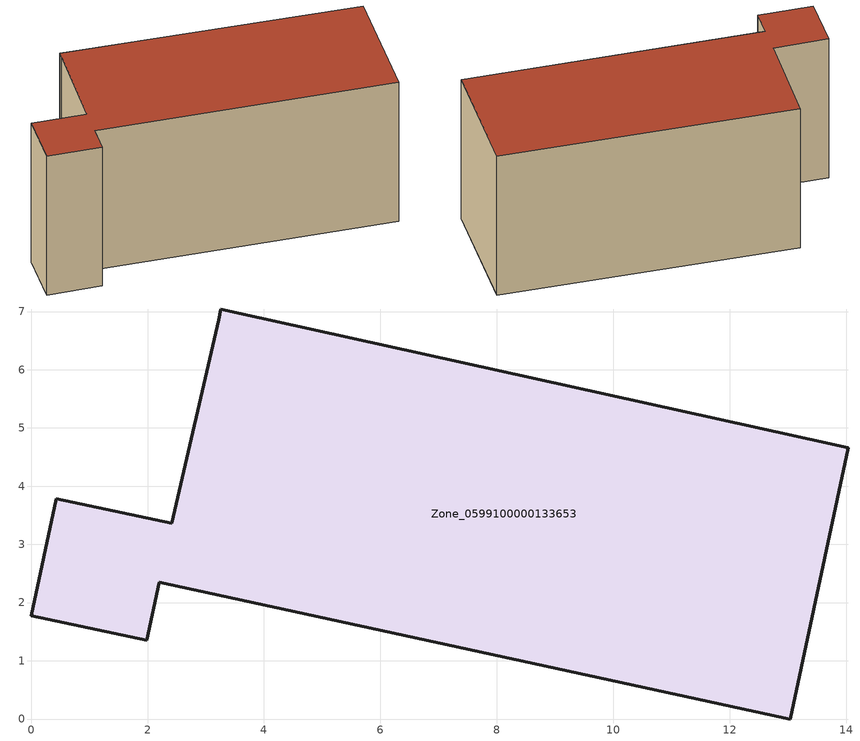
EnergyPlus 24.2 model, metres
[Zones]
Zone_0599100000133653
 floor ground (C_G): 3.22,6.86 3.25,7.04 14.04,4.66 13.04,0 2.2,2.35 1.99,1.35 0,1.77 0.43,3.78 2.42,3.36 z0
 wall outside (C_F): 0.43,3.78 0,1.77 1.99,1.35 2.2,2.35 13.04,0 14.04,4.66 3.25,7.04 3.22,6.86 2.42,3.36 0.43,3.78 z0:6.02
 roof outside (C_R): 3.25,7.04 3.22,6.86 2.42,3.36 0.43,3.78 0,1.77 1.99,1.35 2.2,2.35 13.04,0 14.04,4.66 z6.02
[BUILDING]
Pand.0599100000133653: North Axis=0; Terrain=City; Loads Convergence Tolerance Value=0.04; Temperature Convergence Tolerance Value=0.4; Solar Distribution=FullExterior; Maximum Number of Warmup Days=25; Minimum Number of Warmup Days=1
[Site:Location]
Rotterdam.The.Hague.AP_ZH_NLD Design_Conditions: Latitude=51.96; Longitude=4.45; Time Zone=1; Elevation=-4.5
[SITE:GROUNDTEMPERATURE:BUILDINGSURFACE]
18, 18, 18, 18, 18, 18, 18, 18, 18, 18, 18, 18
[MATERIAL] Thermal Absorptance=0.9; Solar Absorptance=0.7; Visible Absorptance=0.7
Name | Roughness | Thickness | Conductivity | Density | Specific Heat
G.TI.1975-1991 | MediumSmooth | 0.15 | 0.288461 | 540 | 1210
F.TI.1975-1991 | Rough | 0.3 | 0.230769 | 1920 | 840
R.TI.1975-1991 | MediumRough | 0.2 | 0.153846 | 1500 | 1000
[CONSTRUCTION]
C_G: G.TI.1975-1991
C_F: F.TI.1975-1991
C_R: R.TI.1975-1991
[ZONE]
Zone_0599100000133653: Type=1; Multiplier=1; Ceiling Height=Autocalculate; Volume=Autocalculate; Floor Area=autocalculate; Part of Total Floor Area=Yes
[ZONEINFILTRATION:DESIGNFLOWRATE]
Infil_Zone_0599100000133653: Zone or ZoneList or Space or SpaceList=Zone_0599100000133653; Schedule=AlwaysOn; Design Flow Rate Calculation Method=Flow/Area; Flow Rate per Floor Area=0.003; Constant Term Coefficient=1; Temperature Term Coefficient=0; Velocity Term Coefficient=0; Velocity Squared Term Coefficient=0
[HVACTEMPLATE:ZONE:IDEALLOADSAIRSYSTEM]
Zone_0599100000133653: Maximum Heating Supply Air Temperature=50; Minimum Cooling Supply Air Temperature=13; Maximum Heating Supply Air Humidity Ratio=0.0156; Minimum Cooling Supply Air Humidity Ratio=0.0077; Heating Limit=NoLimit; Cooling Limit=NoLimit; Dehumidification Control Type=ConstantSensibleHeatRatio; Cooling Sensible Heat Ratio=0.7; Dehumidification Setpoint=60; Humidification Control Type=None; Humidification Setpoint=30; Outdoor Air Method=None; Outdoor Air Flow Rate per Person=0.00944; Outdoor Air Flow Rate per Zone Floor Area=0; Outdoor Air Flow Rate per Zone=0; Demand Controlled Ventilation Type=None; Outdoor Air Economizer Type=NoEconomizer; Heat Recovery Type=None; Sensible Heat Recovery Effectiveness=0.7; Latent Heat Recovery Effectiveness=0.65
[ZONECONTROL:THERMOSTAT]
ThermostatControl_Zone_0599100000133653: Zone or ZoneList=Zone_0599100000133653; Control Type Schedule=DualSetpointControlType; Control 1=Thermostat_Zone_0599100000133653; Temperature Difference Between Cutout And Setpoint=0
[THERMOSTATSETPOINT:DUALSETPOINT]
Thermostat_Zone_0599100000133653: Heating Setpoint Temperature Schedule=HeatingSetpoint_Zone_0599100000133653; Cooling Setpoint Temperature Schedule=CoolingSetpoint_Zone_0599100000133653
[SCHEDULE:COMPACT]
HeatingSetpoint_Zone_0599100000133653: Through: 12/31, For: AllDays, Until: 24:00, 21
CoolingSetpoint_Zone_0599100000133653: Through: 12/31, For: AllDays, Until: 24:00, 24
DualSetpointControlType: Through: 12/31, For: AllDays, Until: 24:00, 4
AlwaysOn: Through: 12/31, For: AllDays, Until: 24:00, 1
